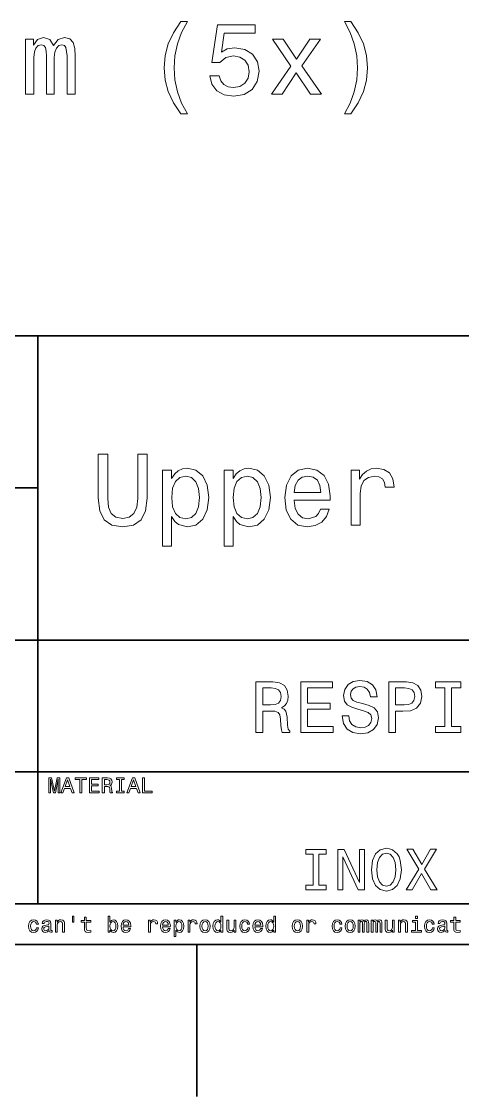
# Model space of a CAD drawing. Extents: x 0 to 1189, y 0 to 841.
# Drawn here: x 1022.4 to 1065.9, y 5 to 111 of the extents above; entities that cross this region are included whole.
import ezdxf

# ---------------------------------------------------------------- set-up
doc = ezdxf.new("R2010")
doc.units = 0

msp = doc.modelspace()

# ---------------------------------------------------------------- linework, layer by layer
at = {"color": 7, "lineweight": 35}
for p, q in [((979, 80), (1169, 80)), ((1024, 24), (1024, 80)), ((979, 65), (1024, 65)), ((979, 50), (1144, 50)), ((979, 37), (1144, 37)), ((979, 24), (1144, 24)), ((20, 20), (1169, 20)), ((979, 20), (1169, 20))]:
    msp.add_line(p, q, dxfattribs=at)
at = {"color": 7, "lineweight": 35, "ltscale": 0.375}
msp.add_line((1039.699951, 20), (1039.699951, 5), dxfattribs=at)
at = {"color": 7, "lineweight": 13}
for points in [[(1038.12854, 101.851257), (1038.763916, 101.851257), (1038.189087, 102.920418), (1037.785522, 104.040016), (1037.533447, 105.220131), (1037.452759, 106.410332), (1037.533447, 107.60054), (1037.785522, 108.770569), (1038.189087, 109.900246), (1038.763916, 110.969414), (1038.12854, 110.969414), (1037.392212, 109.859901), (1036.877808, 108.760483), (1036.575195, 107.610626), (1036.484375, 106.410332), (1036.575195, 105.199959), (1036.877808, 104.060188), (1037.392212, 102.96077)], [(1040.962769, 105.623589), (1041.184692, 104.796501), (1041.678955, 104.15097), (1042.405151, 103.747513), (1043.33313, 103.596214), (1044.351807, 103.777771), (1045.148682, 104.272003), (1045.652954, 105.058746), (1045.844604, 106.067398), (1045.673218, 107.005432), (1045.188965, 107.741745), (1044.432495, 108.215813), (1043.454102, 108.387283), (1042.697632, 108.266243), (1042.112671, 107.933388), (1042.39502, 109.819557), (1045.461426, 109.819557), (1045.461426, 110.646645), (1041.719238, 110.646645), (1041.164551, 106.93483), (1041.971436, 106.93483), (1042.556519, 107.408897), (1043.302856, 107.58036), (1043.948364, 107.469414), (1044.442627, 107.146645), (1044.755371, 106.652412), (1044.866211, 106.01696), (1044.755371, 105.381516), (1044.432495, 104.887283), (1043.938354, 104.5746), (1043.302856, 104.463646), (1042.768311, 104.534256), (1042.354736, 104.766243), (1042.052124, 105.129356), (1041.900879, 105.623589)], [(1054.88208, 101.851257), (1055.608398, 102.96077), (1056.122803, 104.060188), (1056.425293, 105.199959), (1056.526245, 106.410332), (1056.425293, 107.610626), (1056.122803, 108.760483), (1055.608398, 109.859901), (1054.88208, 110.969414), (1054.246704, 110.969414), (1054.811523, 109.900246), (1055.214966, 108.770569), (1055.457031, 107.60054), (1055.547852, 106.410332), (1055.457031, 105.220131), (1055.214966, 104.040016), (1054.801392, 102.920418), (1054.246704, 101.851257)], [(1022.80719, 103.797943), (1023.624207, 103.797943), (1023.624207, 107.418983), (1023.674622, 107.963646), (1023.825928, 108.357018), (1024.057861, 108.589012), (1024.360474, 108.679787), (1024.602539, 108.599098), (1024.763916, 108.397369), (1024.844604, 108.054428), (1024.874878, 107.60054), (1024.874878, 103.797943), (1025.641479, 103.797943), (1025.641479, 107.418983), (1025.691895, 107.95356), (1025.843262, 108.346931), (1026.085327, 108.589012), (1026.387939, 108.679787), (1026.630005, 108.599098), (1026.791382, 108.397369), (1026.892212, 107.60054), (1026.892212, 103.797943), (1027.709229, 103.797943), (1027.709229, 107.540016), (1027.658813, 108.316673), (1027.497437, 108.911774), (1027.174683, 109.274887), (1026.650146, 109.406013), (1026.034912, 109.204285), (1025.560791, 108.61927), (1025.187622, 109.194199), (1024.562256, 109.406013), (1023.987305, 109.204285), (1023.593933, 108.639442), (1023.593933, 109.214371), (1022.80719, 109.214371)], [(1048.093872, 103.797943), (1049.48584, 105.906013), (1050.918091, 103.797943), (1051.987305, 103.797943), (1050.050659, 106.591888), (1051.876343, 109.214371), (1050.847534, 109.214371), (1049.526245, 107.247513), (1048.204834, 109.214371), (1047.155884, 109.214371), (1048.951294, 106.581802), (1047.055054, 103.797943)], [(1029.976929, 63.996395), (1030.118164, 62.735588), (1030.56189, 61.837894), (1031.30835, 61.323486), (1032.387573, 61.14193), (1033.456787, 61.323486), (1034.203125, 61.837894), (1034.646973, 62.725502), (1034.798218, 63.996395), (1034.798218, 68.333572), (1033.860229, 68.333572), (1033.860229, 63.945965), (1033.769409, 63.088615), (1033.49707, 62.473343), (1033.033081, 62.110229), (1032.387573, 61.989193), (1031.721924, 62.110229), (1031.257935, 62.473343), (1030.985596, 63.078529), (1030.904907, 63.945965), (1030.904907, 68.333572), (1029.976929, 68.333572)], [(1037.208862, 65.912827), (1037.208862, 66.75), (1036.321289, 66.75), (1036.321289, 59.235588), (1037.208862, 59.235588), (1037.208862, 62.160664), (1037.521606, 61.6866), (1037.874634, 61.373917), (1038.762207, 61.14193), (1039.609497, 61.333572), (1040.275146, 61.908501), (1040.708862, 62.81628), (1040.870239, 64.046829), (1040.708862, 65.267288), (1040.275146, 66.175072), (1039.609497, 66.739914), (1038.762207, 66.941643), (1038.278076, 66.881126), (1037.864502, 66.689484), (1037.511475, 66.366714)], [(1043.281006, 65.912827), (1043.281006, 66.75), (1042.393311, 66.75), (1042.393311, 59.235588), (1043.281006, 59.235588), (1043.281006, 62.160664), (1043.593628, 61.6866), (1043.946655, 61.373917), (1044.834229, 61.14193), (1045.681519, 61.333572), (1046.34729, 61.908501), (1046.781006, 62.81628), (1046.942383, 64.046829), (1046.781006, 65.267288), (1046.34729, 66.175072), (1045.681519, 66.739914), (1044.834229, 66.941643), (1044.350098, 66.881126), (1043.936523, 66.689484), (1043.583496, 66.366714)], [(1049.29248, 63.78458), (1052.842896, 63.78458), (1052.853027, 64.198128), (1052.69165, 65.35807), (1052.247803, 66.225502), (1051.541748, 66.75), (1050.60376, 66.941643), (1049.685913, 66.739914), (1048.979858, 66.175072), (1048.525879, 65.257202), (1048.364502, 64.046829), (1048.515869, 62.806194), (1048.969727, 61.898415), (1049.665649, 61.333572), (1050.573486, 61.14193), (1051.360229, 61.273052), (1052.005737, 61.615993), (1052.479858, 62.160664), (1052.752197, 62.886887), (1051.874634, 62.886887), (1051.693115, 62.483429), (1051.430786, 62.180836), (1050.684448, 61.938759), (1050.109497, 62.049709), (1049.675781, 62.402737), (1049.393311, 62.977665), (1049.29248, 63.754322)], [(1054.920776, 61.333572), (1055.80835, 61.333572), (1055.80835, 64.430115), (1055.89917, 65.176514), (1056.171387, 65.71109), (1056.615234, 66.033859), (1057.210327, 66.144814), (1057.654175, 66.074203), (1057.987061, 65.872475), (1058.188721, 65.529541), (1058.259399, 65.065559), (1059.156982, 65.065559), (1059.036011, 65.882561), (1058.703125, 66.467575), (1058.148438, 66.820602), (1057.391968, 66.941643), (1056.877441, 66.860947), (1056.433716, 66.659218), (1056.040283, 66.316284), (1055.727661, 65.852303), (1055.727661, 66.75), (1054.920776, 66.75)], [(1038.610962, 61.938759), (1038.015869, 62.069885), (1037.582153, 62.473343), (1037.309814, 63.12896), (1037.218994, 64.046829), (1037.309814, 64.954613), (1037.582153, 65.610229), (1038.015869, 66.003601), (1038.610962, 66.144814), (1039.15564, 66.003601), (1039.589355, 65.600143), (1039.861694, 64.944527), (1039.962524, 64.046829), (1039.861694, 63.13905), (1039.589355, 62.473343), (1039.15564, 62.069885)], [(1044.682983, 61.938759), (1044.087891, 62.069885), (1043.654175, 62.473343), (1043.381836, 63.12896), (1043.291016, 64.046829), (1043.381836, 64.954613), (1043.654175, 65.610229), (1044.087891, 66.003601), (1044.682983, 66.144814), (1045.227661, 66.003601), (1045.661377, 65.600143), (1045.933716, 64.944527), (1046.034546, 64.046829), (1045.933716, 63.13905), (1045.661377, 62.473343), (1045.227661, 62.069885)], [(1049.29248, 64.530975), (1049.403442, 65.226944), (1049.675781, 65.741356), (1050.089355, 66.054031), (1050.634033, 66.164986), (1051.168579, 66.054031), (1051.582153, 65.741356), (1051.834229, 65.226944), (1051.925049, 64.530975)], [(1045.527466, 40.881123), (1046.197388, 40.881123), (1046.197388, 42.992073), (1046.881836, 42.992073), (1047.38623, 42.970459), (1047.703247, 42.869595), (1047.876099, 42.631844), (1047.94812, 42.206772), (1047.984131, 41.558357), (1048.027466, 41.133286), (1048.113892, 40.881123), (1048.870361, 40.881123), (1048.870361, 41.018009), (1048.70459, 41.219738), (1048.646973, 41.594379), (1048.596558, 42.401295), (1048.474121, 42.999279), (1048.30835, 43.1866), (1048.049072, 43.323486), (1048.337158, 43.503601), (1048.53894, 43.755764), (1048.668579, 44.072765), (1048.711792, 44.454609), (1048.610962, 45.059795), (1048.322754, 45.513687), (1047.84729, 45.787464), (1047.198853, 45.881123), (1045.527466, 45.881123)], [(1049.958252, 40.881123), (1053.128296, 40.881123), (1053.128296, 41.486309), (1050.621094, 41.486309), (1050.621094, 43.179394), (1052.854492, 43.179394), (1052.854492, 43.777374), (1050.621094, 43.777374), (1050.621094, 45.275936), (1053.070679, 45.275936), (1053.070679, 45.881123), (1049.958252, 45.881123)], [(1054.670044, 42.530979), (1054.014404, 42.530979), (1054.158569, 41.767288), (1054.518799, 41.20533), (1055.073486, 40.866714), (1055.822754, 40.744236), (1056.564819, 40.859509), (1057.119629, 41.17651), (1057.472656, 41.67363), (1057.602295, 42.32925), (1057.494263, 42.920029), (1057.19165, 43.301872), (1056.701782, 43.554031), (1056.046143, 43.741352), (1055.484131, 43.878242), (1055.116699, 44.036743), (1054.907837, 44.267288), (1054.843018, 44.627522), (1054.907837, 44.951729), (1055.095093, 45.196686), (1055.383301, 45.362389), (1055.779541, 45.420029), (1056.182983, 45.34798), (1056.5, 45.153458), (1056.708984, 44.82925), (1056.809814, 44.389767), (1057.465454, 44.389767), (1057.465454, 44.404179), (1057.35022, 45.081409), (1057.011597, 45.585732), (1056.478394, 45.902737), (1055.757935, 46.010807), (1055.109497, 45.902737), (1054.605225, 45.600143), (1054.281006, 45.131844), (1054.165771, 44.526657), (1054.259399, 43.986309), (1054.533203, 43.618874), (1054.965454, 43.373917), (1055.556274, 43.1866), (1056.139771, 43.020893), (1056.579346, 42.862389), (1056.845825, 42.631844), (1056.939575, 42.257202), (1056.853027, 41.875359), (1056.629761, 41.587173), (1056.291138, 41.407059), (1055.851563, 41.349422), (1055.361694, 41.428673), (1054.987061, 41.659222), (1054.749268, 42.033859)], [(1058.625366, 40.881123), (1059.288208, 40.881123), (1059.288208, 42.992073), (1060.023071, 42.992073), (1060.765137, 43.028095), (1061.355957, 43.280258), (1061.737793, 43.770172), (1061.867432, 44.440201), (1061.766602, 45.059795), (1061.478394, 45.513687), (1061.00293, 45.787464), (1060.354492, 45.881123), (1058.625366, 45.881123)], [(1064.151367, 41.486309), (1063.229126, 41.486309), (1063.229126, 40.881123), (1065.736328, 40.881123), (1065.736328, 41.486309), (1064.814209, 41.486309), (1064.814209, 45.275936), (1065.736328, 45.275936), (1065.736328, 45.881123), (1063.229126, 45.881123), (1063.229126, 45.275936), (1064.151367, 45.275936)], [(1047.011597, 45.26873), (1047.45105, 45.225502), (1047.760864, 45.088615), (1047.955322, 44.836452), (1048.020264, 44.440201), (1047.94812, 44.022331), (1047.753662, 43.770172), (1047.422241, 43.640488), (1046.968384, 43.604465), (1046.197388, 43.604465), (1046.197388, 45.26873)], [(1060.174438, 45.26873), (1060.606689, 45.225502), (1060.923706, 45.088615), (1061.110962, 44.836452), (1061.175781, 44.440201), (1061.10376, 44.022331), (1060.909302, 43.770172), (1060.577881, 43.640488), (1060.123901, 43.604465), (1059.288208, 43.604465), (1059.288208, 45.26873)], [(1025.110229, 34.918587), (1025.276611, 34.918587), (1025.276611, 36.280258), (1025.557617, 34.918587), (1025.74353, 34.918587), (1026.022339, 36.280258), (1026.022339, 34.918587), (1026.190918, 34.918587), (1026.190918, 36.418587), (1025.927246, 36.418587), (1025.650635, 35.095821), (1025.376099, 36.418587), (1025.110229, 36.418587)], [(1026.294678, 34.918587), (1026.49353, 34.918587), (1026.651245, 35.359509), (1027.25, 35.359509), (1027.407837, 34.918587), (1027.610962, 34.918587), (1027.062012, 36.42075), (1026.841553, 36.42075)], [(1026.720459, 35.543228), (1026.951782, 36.204609), (1027.182983, 35.543228)], [(1028.153442, 34.918587), (1028.352295, 34.918587), (1028.352295, 36.23703), (1028.806152, 36.23703), (1028.806152, 36.418587), (1027.697388, 36.418587), (1027.697388, 36.23703), (1028.153442, 36.23703)], [(1029.100098, 34.918587), (1030.051147, 34.918587), (1030.051147, 35.100143), (1029.29895, 35.100143), (1029.29895, 35.608067), (1029.968994, 35.608067), (1029.968994, 35.787464), (1029.29895, 35.787464), (1029.29895, 36.23703), (1030.033813, 36.23703), (1030.033813, 36.418587), (1029.100098, 36.418587)], [(1030.373169, 34.918587), (1030.574219, 34.918587), (1030.574219, 35.551872), (1030.779541, 35.551872), (1030.930786, 35.545387), (1031.025879, 35.515129), (1031.077759, 35.443802), (1031.099365, 35.31628), (1031.110229, 35.121758), (1031.123169, 34.994236), (1031.14917, 34.918587), (1031.376099, 34.918587), (1031.376099, 34.959652), (1031.326416, 35.020172), (1031.309082, 35.132565), (1031.293945, 35.374638), (1031.257202, 35.554035), (1031.20752, 35.610229), (1031.129639, 35.651295), (1031.216187, 35.70533), (1031.276611, 35.780979), (1031.315552, 35.87608), (1031.328491, 35.990631), (1031.298218, 36.172188), (1031.211792, 36.308357), (1031.069214, 36.390488), (1030.874634, 36.418587), (1030.373169, 36.418587)], [(1030.818481, 36.234871), (1030.950317, 36.221901), (1031.043213, 36.180836), (1031.101563, 36.105186), (1031.121094, 35.986309), (1031.099365, 35.86095), (1031.041016, 35.785301), (1030.94165, 35.746395), (1030.80542, 35.735588), (1030.574219, 35.735588), (1030.574219, 36.234871)], [(1032.056885, 35.100143), (1031.780273, 35.100143), (1031.780273, 34.918587), (1032.532471, 34.918587), (1032.532471, 35.100143), (1032.255737, 35.100143), (1032.255737, 36.23703), (1032.532471, 36.23703), (1032.532471, 36.418587), (1031.780273, 36.418587), (1031.780273, 36.23703), (1032.056885, 36.23703)], [(1032.800415, 34.918587), (1032.999268, 34.918587), (1033.157104, 35.359509), (1033.755737, 35.359509), (1033.913574, 34.918587), (1034.116699, 34.918587), (1033.567749, 36.42075), (1033.34729, 36.42075)], [(1033.226196, 35.543228), (1033.45752, 36.204609), (1033.688721, 35.543228)], [(1034.319824, 34.918587), (1035.283813, 34.918587), (1035.283813, 35.100143), (1034.518677, 35.100143), (1034.518677, 36.418587), (1034.319824, 36.418587)], [(1051.181519, 25.844381), (1050.443726, 25.844381), (1050.443726, 25.360231), (1052.449585, 25.360231), (1052.449585, 25.844381), (1051.711792, 25.844381), (1051.711792, 28.876081), (1052.449585, 28.876081), (1052.449585, 29.360231), (1050.443726, 29.360231), (1050.443726, 28.876081), (1051.181519, 28.876081)], [(1053.602295, 25.360231), (1054.080688, 25.360231), (1054.080688, 28.639771), (1055.61377, 25.360231), (1056.230469, 25.360231), (1056.230469, 29.360231), (1055.746338, 29.360231), (1055.746338, 26.080692), (1054.230469, 29.360231), (1053.602295, 29.360231)], [(1056.904907, 27.360231), (1057.008667, 26.461096), (1057.30835, 25.798271), (1057.775146, 25.38905), (1058.386108, 25.250721), (1058.991333, 25.38905), (1059.463989, 25.798271), (1059.757935, 26.461096), (1059.867432, 27.360231), (1059.757935, 28.253603), (1059.631104, 28.616714), (1059.463989, 28.916428), (1058.991333, 29.325649), (1058.703125, 29.429396), (1058.386108, 29.469742), (1057.769409, 29.325649), (1057.302612, 28.922192), (1057.008667, 28.259367)], [(1057.45813, 27.360231), (1057.521606, 28.057638), (1057.711792, 28.570606), (1058.005737, 28.881845), (1058.386108, 28.991356), (1058.760742, 28.881845), (1059.054688, 28.564842), (1059.244873, 28.051874), (1059.314087, 27.360231), (1059.244873, 26.662825), (1059.054688, 26.149857), (1058.760742, 25.838617), (1058.386108, 25.734871), (1058.005737, 25.838617), (1057.711792, 26.149857), (1057.521606, 26.657061)], [(1060.328491, 25.360231), (1060.933716, 25.360231), (1061.850098, 26.979828), (1062.783813, 25.360231), (1063.394775, 25.360231), (1062.144043, 27.417868), (1063.331421, 29.365995), (1062.749268, 29.365995), (1061.867432, 27.884727), (1061.002808, 29.365995), (1060.397705, 29.365995), (1061.579224, 27.412106)], [(1023.880371, 21.990273), (1024.068481, 21.990273), (1024.029541, 22.163183), (1023.936584, 22.299351), (1023.791809, 22.383644), (1023.60376, 22.416065), (1023.39624, 22.372837), (1023.238464, 22.251801), (1023.139038, 22.055115), (1023.104492, 21.791426), (1023.136902, 21.529898), (1023.234131, 21.335373), (1023.387573, 21.214336), (1023.597229, 21.173269), (1023.783142, 21.20569), (1023.927979, 21.296469), (1024.027344, 21.439119), (1024.070557, 21.629322), (1023.889038, 21.629322), (1023.856628, 21.508284), (1023.796082, 21.417507), (1023.709656, 21.361311), (1023.60376, 21.344019), (1023.471924, 21.372118), (1023.37677, 21.458572), (1023.31842, 21.599062), (1023.299011, 21.797911), (1023.31842, 21.992434), (1023.378967, 22.132925), (1023.476196, 22.219379), (1023.60376, 22.24964), (1023.716125, 22.230186), (1023.800415, 22.180475), (1023.856628, 22.098343)], [(1025.131836, 21.365633), (1025.131836, 21.35915), (1025.1427, 21.285662), (1025.175049, 21.233789), (1025.311279, 21.192722), (1025.417114, 21.210014), (1025.417114, 21.356987), (1025.371704, 21.350504), (1025.311279, 21.378601), (1025.300415, 21.465057), (1025.300415, 22.065922), (1025.274536, 22.219379), (1025.198853, 22.32745), (1025.067017, 22.39229), (1024.881104, 22.416065), (1024.699585, 22.390129), (1024.565552, 22.316643), (1024.481201, 22.202089), (1024.453125, 22.050793), (1024.453125, 22.037823), (1024.623901, 22.037823), (1024.639038, 22.128601), (1024.686646, 22.193443), (1024.764404, 22.232347), (1024.874634, 22.247478), (1024.980591, 22.236671), (1025.056152, 22.20425), (1025.101563, 22.148054), (1025.116699, 22.070244), (1025.108032, 21.979465), (1025.073486, 21.934076), (1024.987061, 21.912464), (1024.824951, 21.895172), (1024.639038, 21.856268), (1024.507202, 21.787104), (1024.429443, 21.679033), (1024.40564, 21.519091), (1024.427246, 21.37644), (1024.494263, 21.270533), (1024.602295, 21.203529), (1024.751465, 21.179754), (1024.952393, 21.225143)], [(1025.74353, 21.214336), (1025.933716, 21.214336), (1025.933716, 21.884365), (1025.953125, 22.037823), (1026.015869, 22.150215), (1026.113159, 22.219379), (1026.242798, 22.245316), (1026.346558, 22.223701), (1026.411377, 22.165344), (1026.443848, 22.068083), (1026.45459, 21.9384), (1026.45459, 21.214336), (1026.644775, 21.214336), (1026.644775, 21.977304), (1026.636108, 22.130762), (1026.59729, 22.258286), (1026.469727, 22.375), (1026.270874, 22.416065), (1026.160645, 22.400936), (1026.067749, 22.359869), (1025.987793, 22.290705), (1025.925049, 22.197765), (1025.925049, 22.375), (1025.74353, 22.375)], [(1027.420776, 22.768372), (1027.420776, 22.180475), (1027.565552, 22.180475), (1027.565552, 22.768372)], [(1028.60083, 22.17399), (1028.60083, 21.592579), (1028.61377, 21.404537), (1028.674316, 21.274855), (1028.79541, 21.199207), (1029.000732, 21.173269), (1029.225464, 21.184076), (1029.225464, 21.348343), (1029.061279, 21.335373), (1028.912109, 21.352665), (1028.832153, 21.4067), (1028.797485, 21.497478), (1028.791016, 21.625), (1028.791016, 22.17399), (1029.225464, 22.17399), (1029.225464, 22.336094), (1028.791016, 22.336094), (1028.791016, 22.675432), (1028.60083, 22.675432), (1028.60083, 22.336094), (1028.272339, 22.336094), (1028.272339, 22.17399)], [(1031.127563, 21.393732), (1031.267944, 21.227304), (1031.460327, 21.173269), (1031.641968, 21.214336), (1031.786743, 21.337536), (1031.877563, 21.534222), (1031.912109, 21.795748), (1031.877563, 22.057276), (1031.784546, 22.251801), (1031.641968, 22.372837), (1031.460327, 22.416065), (1031.270142, 22.359869), (1031.192383, 22.290705), (1031.127563, 22.197765), (1031.127563, 22.766211), (1030.937256, 22.766211), (1030.937256, 21.214336), (1031.127563, 21.214336)], [(1032.415649, 21.739553), (1033.176514, 21.739553), (1033.178711, 21.828169), (1033.144043, 22.076729), (1033.04895, 22.262608), (1032.897705, 22.375), (1032.696655, 22.416065), (1032.5, 22.372837), (1032.348633, 22.251801), (1032.251465, 22.055115), (1032.216797, 21.795748), (1032.249268, 21.529898), (1032.346558, 21.335373), (1032.495605, 21.214336), (1032.690186, 21.173269), (1032.858765, 21.201368), (1032.99707, 21.274855), (1033.098633, 21.391569), (1033.156982, 21.54719), (1032.968994, 21.54719), (1032.930054, 21.460733), (1032.873901, 21.395893), (1032.713989, 21.344019), (1032.59082, 21.367794), (1032.497803, 21.443443), (1032.437256, 21.566643), (1032.415649, 21.733068)], [(1034.922852, 21.214336), (1035.113037, 21.214336), (1035.113037, 21.877882), (1035.132568, 22.037823), (1035.190918, 22.152376), (1035.286011, 22.22154), (1035.413574, 22.245316), (1035.508667, 22.230186), (1035.579956, 22.186958), (1035.623169, 22.113472), (1035.638306, 22.014048), (1035.830688, 22.014048), (1035.804688, 22.189121), (1035.733398, 22.31448), (1035.614502, 22.390129), (1035.452393, 22.416065), (1035.342163, 22.398775), (1035.24707, 22.355547), (1035.162842, 22.282061), (1035.095825, 22.182636), (1035.095825, 22.375), (1034.922852, 22.375)], [(1036.319092, 21.739553), (1037.079956, 21.739553), (1037.082153, 21.828169), (1037.047485, 22.076729), (1036.952393, 22.262608), (1036.801147, 22.375), (1036.600098, 22.416065), (1036.403442, 22.372837), (1036.252197, 22.251801), (1036.154907, 22.055115), (1036.120239, 21.795748), (1036.15271, 21.529898), (1036.25, 21.335373), (1036.39917, 21.214336), (1036.593628, 21.173269), (1036.762207, 21.201368), (1036.900513, 21.274855), (1037.002197, 21.391569), (1037.060547, 21.54719), (1036.872437, 21.54719), (1036.833496, 21.460733), (1036.777344, 21.395893), (1036.617432, 21.344019), (1036.494263, 21.367794), (1036.401245, 21.443443), (1036.340698, 21.566643), (1036.319092, 21.733068)], [(1037.633301, 22.195604), (1037.633301, 22.375), (1037.443115, 22.375), (1037.443115, 20.764769), (1037.633301, 20.764769), (1037.633301, 21.391569), (1037.700317, 21.289986), (1037.775879, 21.222982), (1037.966064, 21.173269), (1038.147705, 21.214336), (1038.290283, 21.337536), (1038.383301, 21.532061), (1038.417847, 21.795748), (1038.383301, 22.057276), (1038.290283, 22.251801), (1038.147705, 22.372837), (1037.966064, 22.416065), (1037.862427, 22.403097), (1037.773804, 22.36203), (1037.69812, 22.292866)], [(1038.826294, 21.214336), (1039.016602, 21.214336), (1039.016602, 21.877882), (1039.036011, 22.037823), (1039.09436, 22.152376), (1039.189453, 22.22154), (1039.317017, 22.245316), (1039.412109, 22.230186), (1039.483398, 22.186958), (1039.526611, 22.113472), (1039.541748, 22.014048), (1039.734131, 22.014048), (1039.708252, 22.189121), (1039.636841, 22.31448), (1039.517944, 22.390129), (1039.355835, 22.416065), (1039.245605, 22.398775), (1039.150513, 22.355547), (1039.066284, 22.282061), (1038.999268, 22.182636), (1038.999268, 22.375), (1038.826294, 22.375)], [(1040, 21.793587), (1040.034546, 21.529898), (1040.134033, 21.335373), (1040.291748, 21.214336), (1040.50354, 21.173269), (1040.713257, 21.214336), (1040.870972, 21.333212), (1040.970459, 21.527737), (1041.007202, 21.793587), (1040.970459, 22.057276), (1040.870972, 22.253962), (1040.713257, 22.372837), (1040.50354, 22.416065), (1040.291748, 22.372837), (1040.134033, 22.251801), (1040.034546, 22.057276)], [(1042.070557, 21.393732), (1042.070557, 21.214336), (1042.260742, 21.214336), (1042.260742, 22.766211), (1042.072754, 22.766211), (1042.072754, 22.197765), (1041.927979, 22.36203), (1041.839355, 22.400936), (1041.737671, 22.416065), (1041.553955, 22.372837), (1041.411377, 22.251801), (1041.318359, 22.057276), (1041.286011, 21.795748), (1041.318359, 21.534222), (1041.411377, 21.337536), (1041.553955, 21.214336), (1041.737671, 21.173269), (1041.839355, 21.1884), (1041.930054, 21.227304)], [(1043.553345, 22.375), (1043.363037, 22.375), (1043.363037, 21.704971), (1043.341431, 21.549351), (1043.278809, 21.436958), (1043.181519, 21.367794), (1043.053955, 21.34618), (1042.952393, 21.363472), (1042.887573, 21.415344), (1042.85083, 21.503962), (1042.842163, 21.629322), (1042.842163, 22.375), (1042.651978, 22.375), (1042.651978, 21.61203), (1042.658447, 21.458572), (1042.699585, 21.331051), (1042.824951, 21.214336), (1043.025879, 21.173269), (1043.134033, 21.1884), (1043.226929, 21.227304), (1043.306885, 21.294308), (1043.371704, 21.391569), (1043.371704, 21.214336), (1043.553345, 21.214336)], [(1044.698853, 21.990273), (1044.886841, 21.990273), (1044.8479, 22.163183), (1044.755005, 22.299351), (1044.610229, 22.383644), (1044.422119, 22.416065), (1044.214722, 22.372837), (1044.056885, 22.251801), (1043.95752, 22.055115), (1043.922852, 21.791426), (1043.955322, 21.529898), (1044.052612, 21.335373), (1044.206055, 21.214336), (1044.415649, 21.173269), (1044.601563, 21.20569), (1044.746338, 21.296469), (1044.845825, 21.439119), (1044.889038, 21.629322), (1044.70752, 21.629322), (1044.675049, 21.508284), (1044.614502, 21.417507), (1044.528076, 21.361311), (1044.422119, 21.344019), (1044.290283, 21.372118), (1044.19519, 21.458572), (1044.136841, 21.599062), (1044.117432, 21.797911), (1044.136841, 21.992434), (1044.197388, 22.132925), (1044.294678, 22.219379), (1044.422119, 22.24964), (1044.534546, 22.230186), (1044.618896, 22.180475), (1044.675049, 22.098343)], [(1045.427246, 21.739553), (1046.187988, 21.739553), (1046.190186, 21.828169), (1046.15564, 22.076729), (1046.060547, 22.262608), (1045.90918, 22.375), (1045.70813, 22.416065), (1045.511475, 22.372837), (1045.360229, 22.251801), (1045.262939, 22.055115), (1045.228394, 21.795748), (1045.260742, 21.529898), (1045.358032, 21.335373), (1045.507202, 21.214336), (1045.70166, 21.173269), (1045.870239, 21.201368), (1046.008667, 21.274855), (1046.110229, 21.391569), (1046.168579, 21.54719), (1045.980469, 21.54719), (1045.94165, 21.460733), (1045.885376, 21.395893), (1045.725464, 21.344019), (1045.602295, 21.367794), (1045.509277, 21.443443), (1045.448853, 21.566643), (1045.427246, 21.733068)], [(1047.275146, 21.393732), (1047.275146, 21.214336), (1047.465332, 21.214336), (1047.465332, 22.766211), (1047.277344, 22.766211), (1047.277344, 22.197765), (1047.132568, 22.36203), (1047.043945, 22.400936), (1046.942383, 22.416065), (1046.758667, 22.372837), (1046.615967, 22.251801), (1046.523071, 22.057276), (1046.490601, 21.795748), (1046.523071, 21.534222), (1046.615967, 21.337536), (1046.758667, 21.214336), (1046.942383, 21.173269), (1047.043945, 21.1884), (1047.134766, 21.227304)], [(1049.108032, 21.793587), (1049.142578, 21.529898), (1049.242065, 21.335373), (1049.39978, 21.214336), (1049.611694, 21.173269), (1049.821289, 21.214336), (1049.979126, 21.333212), (1050.078491, 21.527737), (1050.115234, 21.793587), (1050.078491, 22.057276), (1049.979126, 22.253962), (1049.821289, 22.372837), (1049.611694, 22.416065), (1049.39978, 22.372837), (1049.242065, 22.251801), (1049.142578, 22.057276)], [(1050.536743, 21.214336), (1050.726929, 21.214336), (1050.726929, 21.877882), (1050.746338, 22.037823), (1050.804688, 22.152376), (1050.899902, 22.22154), (1051.027344, 22.245316), (1051.122437, 22.230186), (1051.193848, 22.186958), (1051.237061, 22.113472), (1051.252197, 22.014048), (1051.444458, 22.014048), (1051.418579, 22.189121), (1051.34729, 22.31448), (1051.228394, 22.390129), (1051.066284, 22.416065), (1050.956055, 22.398775), (1050.860962, 22.355547), (1050.776611, 22.282061), (1050.709595, 22.182636), (1050.709595, 22.375), (1050.536743, 22.375)], [(1053.806885, 21.990273), (1053.994995, 21.990273), (1053.956055, 22.163183), (1053.863037, 22.299351), (1053.718262, 22.383644), (1053.530273, 22.416065), (1053.322754, 22.372837), (1053.164917, 22.251801), (1053.065552, 22.055115), (1053.031006, 21.791426), (1053.063354, 21.529898), (1053.160645, 21.335373), (1053.314087, 21.214336), (1053.523804, 21.173269), (1053.709595, 21.20569), (1053.854492, 21.296469), (1053.953857, 21.439119), (1053.99707, 21.629322), (1053.815552, 21.629322), (1053.783081, 21.508284), (1053.722656, 21.417507), (1053.636108, 21.361311), (1053.530273, 21.344019), (1053.398438, 21.372118), (1053.303345, 21.458572), (1053.244995, 21.599062), (1053.225464, 21.797911), (1053.244995, 21.992434), (1053.30542, 22.132925), (1053.40271, 22.219379), (1053.530273, 22.24964), (1053.642578, 22.230186), (1053.726929, 22.180475), (1053.783081, 22.098343)], [(1054.312622, 21.793587), (1054.34729, 21.529898), (1054.446655, 21.335373), (1054.604492, 21.214336), (1054.816284, 21.173269), (1055.025879, 21.214336), (1055.183716, 21.333212), (1055.283081, 21.527737), (1055.319824, 21.793587), (1055.283081, 22.057276), (1055.183716, 22.253962), (1055.025879, 22.372837), (1054.816284, 22.416065), (1054.604492, 22.372837), (1054.446655, 22.251801), (1054.34729, 22.057276)], [(1055.59436, 21.214336), (1055.769409, 21.214336), (1055.769409, 21.990273), (1055.780273, 22.106987), (1055.812622, 22.191282), (1055.862427, 22.240993), (1055.927246, 22.260447), (1055.979126, 22.243155), (1056.013672, 22.199926), (1056.031006, 22.12644), (1056.037476, 22.029179), (1056.037476, 21.214336), (1056.20166, 21.214336), (1056.20166, 21.990273), (1056.212524, 22.104826), (1056.244995, 22.189121), (1056.296875, 22.240993), (1056.361694, 22.260447), (1056.413574, 22.243155), (1056.44812, 22.199926), (1056.469727, 22.029179), (1056.469727, 21.214336), (1056.644775, 21.214336), (1056.644775, 22.016211), (1056.634033, 22.182636), (1056.599365, 22.310158), (1056.530273, 22.387968), (1056.417847, 22.416065), (1056.286011, 22.372837), (1056.184448, 22.247478), (1056.104492, 22.370676), (1055.970459, 22.416065), (1055.84729, 22.372837), (1055.762939, 22.251801), (1055.762939, 22.375), (1055.59436, 22.375)], [(1056.895508, 21.214336), (1057.070557, 21.214336), (1057.070557, 21.990273), (1057.081421, 22.106987), (1057.11377, 22.191282), (1057.163574, 22.240993), (1057.228394, 22.260447), (1057.280273, 22.243155), (1057.314819, 22.199926), (1057.332153, 22.12644), (1057.338623, 22.029179), (1057.338623, 21.214336), (1057.50293, 21.214336), (1057.50293, 21.990273), (1057.513672, 22.104826), (1057.546143, 22.189121), (1057.598022, 22.240993), (1057.662842, 22.260447), (1057.714722, 22.243155), (1057.749268, 22.199926), (1057.770874, 22.029179), (1057.770874, 21.214336), (1057.945923, 21.214336), (1057.945923, 22.016211), (1057.935181, 22.182636), (1057.900635, 22.310158), (1057.831421, 22.387968), (1057.718994, 22.416065), (1057.587158, 22.372837), (1057.485596, 22.247478), (1057.40564, 22.370676), (1057.271606, 22.416065), (1057.148438, 22.372837), (1057.064087, 22.251801), (1057.064087, 22.375), (1056.895508, 22.375)], [(1059.167114, 22.375), (1058.976929, 22.375), (1058.976929, 21.704971), (1058.955322, 21.549351), (1058.8927, 21.436958), (1058.79541, 21.367794), (1058.667847, 21.34618), (1058.566284, 21.363472), (1058.501465, 21.415344), (1058.464722, 21.503962), (1058.456055, 21.629322), (1058.456055, 22.375), (1058.265869, 22.375), (1058.265869, 21.61203), (1058.272339, 21.458572), (1058.313354, 21.331051), (1058.438721, 21.214336), (1058.639771, 21.173269), (1058.747803, 21.1884), (1058.84082, 21.227304), (1058.920776, 21.294308), (1058.985596, 21.391569), (1058.985596, 21.214336), (1059.167114, 21.214336)], [(1059.573486, 21.214336), (1059.763672, 21.214336), (1059.763672, 21.884365), (1059.783203, 22.037823), (1059.845825, 22.150215), (1059.943115, 22.219379), (1060.072754, 22.245316), (1060.176514, 22.223701), (1060.241333, 22.165344), (1060.273804, 22.068083), (1060.284546, 21.9384), (1060.284546, 21.214336), (1060.474731, 21.214336), (1060.474731, 21.977304), (1060.466187, 22.130762), (1060.427246, 22.258286), (1060.299683, 22.375), (1060.10083, 22.416065), (1059.990601, 22.400936), (1059.897705, 22.359869), (1059.817749, 22.290705), (1059.755005, 22.197765), (1059.755005, 22.375), (1059.573486, 22.375)], [(1061.456055, 21.374279), (1061.456055, 22.336094), (1060.967529, 22.336094), (1060.967529, 22.17399), (1061.265869, 22.17399), (1061.265869, 21.374279), (1060.876831, 21.374279), (1060.876831, 21.214336), (1061.849365, 21.214336), (1061.849365, 21.374279)], [(1061.462524, 22.766211), (1061.261475, 22.766211), (1061.261475, 22.550072), (1061.462524, 22.550072)], [(1062.915039, 21.990273), (1063.103027, 21.990273), (1063.064087, 22.163183), (1062.971191, 22.299351), (1062.826416, 22.383644), (1062.638306, 22.416065), (1062.430786, 22.372837), (1062.273071, 22.251801), (1062.173584, 22.055115), (1062.139038, 21.791426), (1062.171509, 21.529898), (1062.268799, 21.335373), (1062.422241, 21.214336), (1062.631836, 21.173269), (1062.817749, 21.20569), (1062.962524, 21.296469), (1063.062012, 21.439119), (1063.105225, 21.629322), (1062.923584, 21.629322), (1062.891235, 21.508284), (1062.830688, 21.417507), (1062.744263, 21.361311), (1062.638306, 21.344019), (1062.50647, 21.372118), (1062.411377, 21.458572), (1062.353027, 21.599062), (1062.333618, 21.797911), (1062.353027, 21.992434), (1062.413574, 22.132925), (1062.510864, 22.219379), (1062.638306, 22.24964), (1062.750732, 22.230186), (1062.834961, 22.180475), (1062.891235, 22.098343)], [(1064.166382, 21.365633), (1064.166382, 21.35915), (1064.177246, 21.285662), (1064.209717, 21.233789), (1064.345825, 21.192722), (1064.451782, 21.210014), (1064.451782, 21.356987), (1064.406372, 21.350504), (1064.345825, 21.378601), (1064.334961, 21.465057), (1064.334961, 22.065922), (1064.309082, 22.219379), (1064.233398, 22.32745), (1064.101563, 22.39229), (1063.915771, 22.416065), (1063.734131, 22.390129), (1063.600098, 22.316643), (1063.515869, 22.202089), (1063.487793, 22.050793), (1063.487793, 22.037823), (1063.658447, 22.037823), (1063.673584, 22.128601), (1063.721191, 22.193443), (1063.79895, 22.232347), (1063.90918, 22.247478), (1064.015137, 22.236671), (1064.09082, 22.20425), (1064.13623, 22.148054), (1064.151367, 22.070244), (1064.1427, 21.979465), (1064.108032, 21.934076), (1064.021606, 21.912464), (1063.859497, 21.895172), (1063.673584, 21.856268), (1063.541748, 21.787104), (1063.463989, 21.679033), (1063.440186, 21.519091), (1063.461792, 21.37644), (1063.528809, 21.270533), (1063.636841, 21.203529), (1063.786011, 21.179754), (1063.987061, 21.225143)], [(1065.033203, 22.17399), (1065.033203, 21.592579), (1065.046143, 21.404537), (1065.106689, 21.274855), (1065.227661, 21.199207), (1065.432983, 21.173269), (1065.657837, 21.184076), (1065.657837, 21.348343), (1065.49353, 21.335373), (1065.34436, 21.352665), (1065.264404, 21.4067), (1065.229858, 21.497478), (1065.223389, 21.625), (1065.223389, 22.17399), (1065.657837, 22.17399), (1065.657837, 22.336094), (1065.223389, 22.336094), (1065.223389, 22.675432), (1065.033203, 22.675432), (1065.033203, 22.336094), (1064.70459, 22.336094), (1064.70459, 22.17399)], [(1025.110229, 21.620676), (1025.084229, 21.508284), (1025.015137, 21.421829), (1024.911377, 21.365633), (1024.783813, 21.34618), (1024.70166, 21.356987), (1024.643311, 21.391569), (1024.606567, 21.452089), (1024.595825, 21.536383), (1024.604492, 21.61203), (1024.639038, 21.666065), (1024.777344, 21.726583), (1024.952393, 21.752522), (1025.110229, 21.804394)], [(1031.717529, 21.795748), (1031.695923, 21.601225), (1031.637573, 21.458572), (1031.544678, 21.372118), (1031.427979, 21.344019), (1031.300415, 21.372118), (1031.20752, 21.458572), (1031.14917, 21.599062), (1031.129639, 21.795748), (1031.14917, 21.990273), (1031.20752, 22.130762), (1031.300415, 22.215057), (1031.427979, 22.245316), (1031.544678, 22.215057), (1031.637573, 22.128601), (1031.695923, 21.988111)], [(1032.415649, 21.899494), (1032.439453, 22.04863), (1032.497803, 22.158861), (1032.586426, 22.225864), (1032.703125, 22.24964), (1032.817749, 22.225864), (1032.906372, 22.158861), (1032.960327, 22.04863), (1032.979858, 21.899494)], [(1036.319092, 21.899494), (1036.342896, 22.04863), (1036.401245, 22.158861), (1036.489868, 22.225864), (1036.606567, 22.24964), (1036.721191, 22.225864), (1036.809814, 22.158861), (1036.86377, 22.04863), (1036.883301, 21.899494)], [(1037.933716, 21.344019), (1037.806152, 21.372118), (1037.713257, 21.458572), (1037.654907, 21.599062), (1037.635376, 21.795748), (1037.654907, 21.990273), (1037.713257, 22.130762), (1037.806152, 22.215057), (1037.933716, 22.245316), (1038.050415, 22.215057), (1038.143311, 22.128601), (1038.20166, 21.988111), (1038.223267, 21.795748), (1038.20166, 21.601225), (1038.143311, 21.458572), (1038.050415, 21.372118)], [(1040.194458, 21.795748), (1040.213989, 21.990273), (1040.274414, 22.130762), (1040.371704, 22.217218), (1040.50354, 22.247478), (1040.633301, 22.217218), (1040.730469, 22.132925), (1040.791016, 21.990273), (1040.812622, 21.795748), (1040.791016, 21.599062), (1040.730469, 21.456411), (1040.633301, 21.369955), (1040.50354, 21.341858), (1040.371704, 21.369955), (1040.274414, 21.456411), (1040.213989, 21.599062)], [(1041.770142, 22.245316), (1041.895508, 22.215057), (1041.990601, 22.130762), (1042.046753, 21.990273), (1042.068359, 21.795748), (1042.046753, 21.599062), (1041.990601, 21.458572), (1041.895508, 21.372118), (1041.770142, 21.344019), (1041.651245, 21.372118), (1041.560547, 21.458572), (1041.5, 21.601225), (1041.480469, 21.795748), (1041.5, 21.988111), (1041.560547, 22.128601), (1041.651245, 22.215057)], [(1045.427246, 21.899494), (1045.450928, 22.04863), (1045.509277, 22.158861), (1045.5979, 22.225864), (1045.714722, 22.24964), (1045.829224, 22.225864), (1045.917847, 22.158861), (1045.971924, 22.04863), (1045.991333, 21.899494)], [(1046.974731, 22.245316), (1047.100098, 22.215057), (1047.19519, 22.130762), (1047.251465, 21.990273), (1047.273071, 21.795748), (1047.251465, 21.599062), (1047.19519, 21.458572), (1047.100098, 21.372118), (1046.974731, 21.344019), (1046.855835, 21.372118), (1046.765137, 21.458572), (1046.70459, 21.601225), (1046.685181, 21.795748), (1046.70459, 21.988111), (1046.765137, 22.128601), (1046.855835, 22.215057)], [(1049.302612, 21.795748), (1049.322021, 21.990273), (1049.382568, 22.130762), (1049.479858, 22.217218), (1049.611694, 22.247478), (1049.741333, 22.217218), (1049.838623, 22.132925), (1049.89917, 21.990273), (1049.920776, 21.795748), (1049.89917, 21.599062), (1049.838623, 21.456411), (1049.741333, 21.369955), (1049.611694, 21.341858), (1049.479858, 21.369955), (1049.382568, 21.456411), (1049.322021, 21.599062)], [(1054.507202, 21.795748), (1054.526611, 21.990273), (1054.587158, 22.130762), (1054.684448, 22.217218), (1054.816284, 22.247478), (1054.945923, 22.217218), (1055.043213, 22.132925), (1055.10376, 21.990273), (1055.125366, 21.795748), (1055.10376, 21.599062), (1055.043213, 21.456411), (1054.945923, 21.369955), (1054.816284, 21.341858), (1054.684448, 21.369955), (1054.587158, 21.456411), (1054.526611, 21.599062)], [(1064.144775, 21.620676), (1064.118896, 21.508284), (1064.049683, 21.421829), (1063.945923, 21.365633), (1063.818481, 21.34618), (1063.736328, 21.356987), (1063.677979, 21.391569), (1063.641235, 21.452089), (1063.630371, 21.536383), (1063.639038, 21.61203), (1063.673584, 21.666065), (1063.812012, 21.726583), (1063.987061, 21.752522), (1064.144775, 21.804394)]]:
    msp.add_lwpolyline(points, close=True, dxfattribs=at)

doc.saveas('drawing.dxf')
